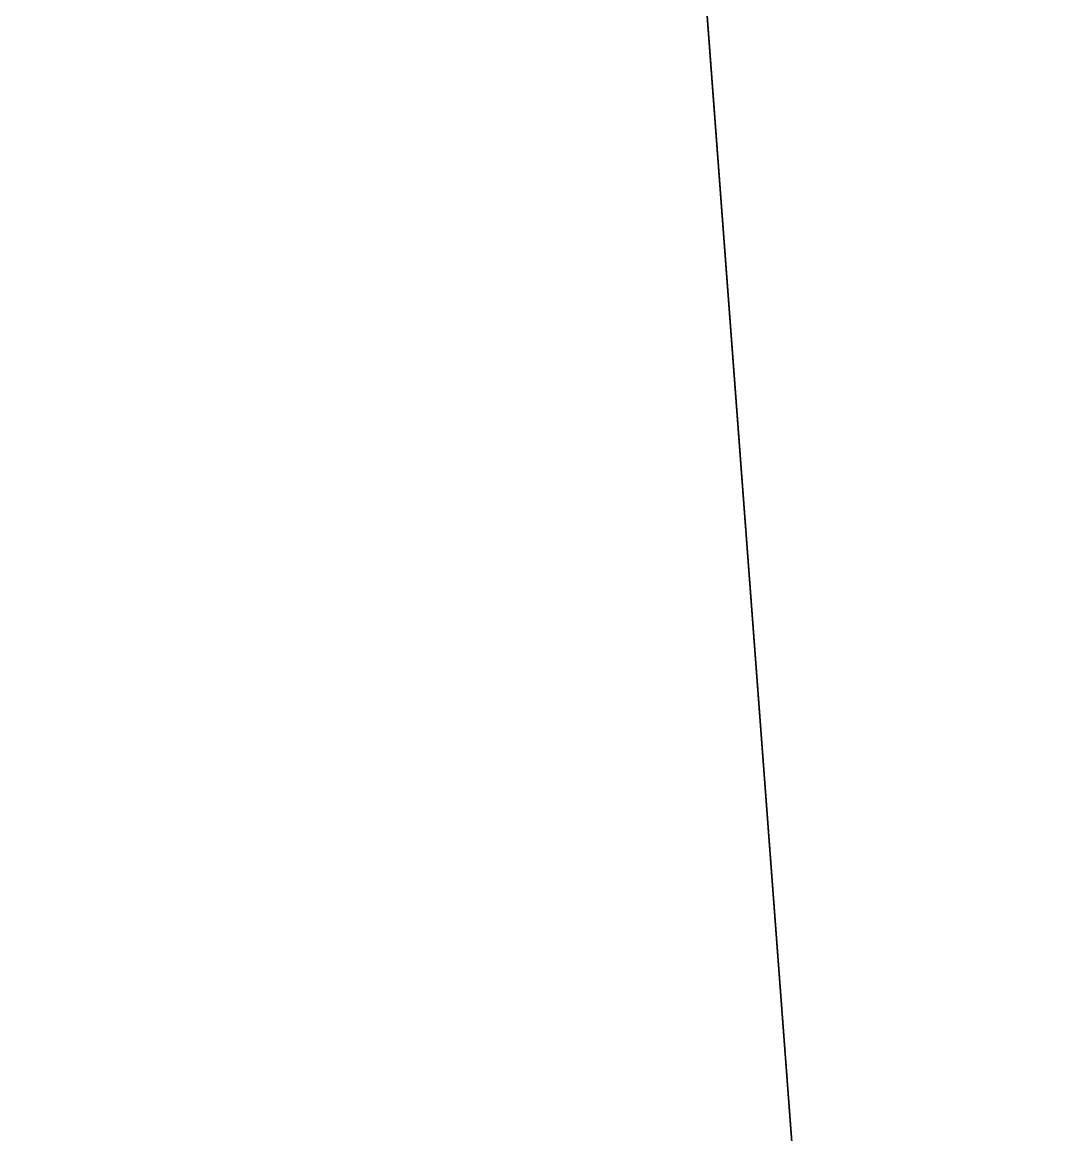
# Model space of a CAD drawing. Header units: metres. Extents: x -2743 to 126, y 13385 to 13916.
# Drawn here: x -1914.8338 to -1914.7868, y 13661.7081 to 13661.7589 of the extents above; entities that cross this region are included whole.
import ezdxf

# ---------------------------------------------------------------- set-up
doc = ezdxf.new("R2010")
doc.units = ezdxf.units.M
for name, color, linetype in [('link-улица Берзарина_Покрытия — Новые$0$ДВ_ПП_Тип6_У_ТР_3м за счет Газона', 7, 'Continuous'), ('link-улица Берзарина_Покрытия — Новые$0$ДВ_ПП_Тип7_У_ТР_до 3м за счет АБ_ПЧ', 7, 'Continuous'), ('output[1-12]_3_ДЖКХ-24_03233tp$0$Горизонтали', 7, 'Continuous'), ('output[1-12]_3_ДЖКХ-24_03233tp$0$Топографические объекты', 7, 'Continuous')]:
    doc.layers.add(name, color=color, linetype=linetype)

msp = doc.modelspace()

# ---------------------------------------------------------------- linework, layer by layer
at = {"layer": 'link-улица Берзарина_Покрытия — Новые$0$ДВ_ПП_Тип6_У_ТР_3м за счет Газона'}
msp.add_lwpolyline([(-1912.971358, 13653.095496), (-1913.434307, 13653.438899), (-1913.819909, 13653.860377), (-1914.118646, 13654.347295), (-1914.320998, 13654.887018), (-1915.6449, 13659.814058), (-1915.678252, 13660.030865), (-1915.663961, 13660.247218), (-1915.603387, 13660.455409), (-1915.497889, 13660.64773), (-1914.794449, 13661.650785), (-1914.814, 13661.911), (-1915.507, 13662.452), (-1916.286, 13661.366), (-1915.751821, 13654.3725), (-1913.187074, 13651.982948), (-1912.668952, 13651.500219), (-1912.262983, 13651.214484), (-1911.215775, 13650.629902), (-1910.496933, 13651.618314), (-1911.116597, 13651.985837), (-1911.735556, 13652.354542), (-1912.353811, 13652.724429), (-1912.971358, 13653.095496)], close=True, dxfattribs=at)
at = {"layer": 'link-улица Берзарина_Покрытия — Новые$0$ДВ_ПП_Тип7_У_ТР_до 3м за счет АБ_ПЧ'}
msp.add_lwpolyline([(-1914.652713, 13661.852891), (-1915.507, 13662.452), (-1914.814, 13661.911), (-1914.794449, 13661.650785), (-1914.652713, 13661.852891)], close=True, dxfattribs=at)
at = {"layer": 'output[1-12]_3_ДЖКХ-24_03233tp$0$Горизонтали'}
msp.add_circle((-1914.814, 13661.911), 0.25, dxfattribs=at)
at = {"layer": 'output[1-12]_3_ДЖКХ-24_03233tp$0$Топографические объекты'}
msp.add_lwpolyline([(-1914.787689, 13661.560813), (-1914.814, 13661.911)], dxfattribs=at)

doc.saveas('drawing.dxf')
